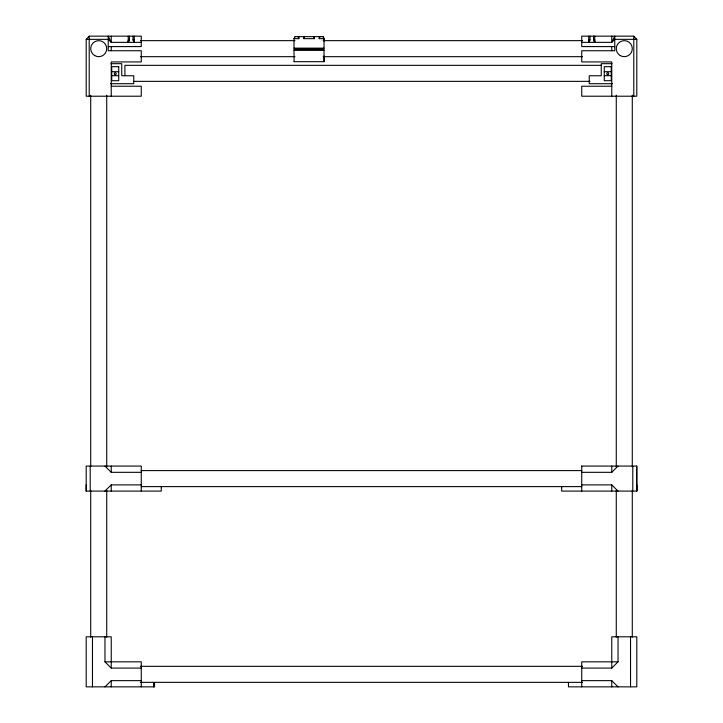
<?xml version="1.0" encoding="UTF-8"?>
<svg xmlns="http://www.w3.org/2000/svg" width="723" height="723" viewBox="0 0 723 723"><rect width="100%" height="100%" fill="white"/><g stroke="black" fill="none" stroke-linecap="round" stroke-linejoin="round"><path stroke-width="1.08" d="M161.283 486.299L161.283 491.098L86.191 491.098L86.2 484.889M129.471 36.15L129.471 39.964L128.251 42.359L128.351 39.964M589.968 39.964L588.748 42.359L588.847 39.964L589.968 39.964L589.968 36.15M129.128 39.964L128.251 42.359L128.649 39.964M589.625 39.964L588.748 42.359L589.146 39.964M314.388 36.647L314.388 38.653L303.868 38.653L304.392 36.647M295.12 36.647L293.99 38.653L293.99 48.667L324.021 48.667L324.021 38.653L319.241 38.653L320.018 36.647M111.234 86.227L141.265 86.227L141.265 96.213L86.2 96.213L86.2 39.349L89.209 36.15L141.265 36.15L141.265 46.588L108.224 46.588M581.735 472.327L611.766 472.327L618.029 466.073M581.735 668.079L611.766 668.079L618.029 661.825L618.029 636.8M104.971 686.85L111.234 680.641L141.265 680.641M104.898 491.098L111.234 484.889L141.265 484.889M611.766 86.227L581.735 86.227L581.735 96.213L636.8 96.213L636.8 39.349L633.791 36.15L581.735 36.15L581.735 46.588L614.776 46.588M294.993 36.647L323.145 36.647L324.148 38.653L324.148 40.931M293.99 38.653L298.843 38.653L298.843 36.647M86.2 39.349L108.224 39.349L111.234 42.359L141.265 42.359M636.8 39.349L614.776 39.349L611.766 42.359L581.735 42.359M128.251 39.964L129.471 39.964M133.032 39.964L134.252 39.964L134.252 42.359L133.032 39.964L133.032 36.15M593.529 36.15L593.529 39.964L594.749 39.964M140.542 40.651L294.984 40.651M323.172 40.651L582.458 40.651M293.99 48.143L324.021 48.143M293.99 50.185L324.021 50.185M140.542 56.674L294.984 56.674M323.172 56.674L582.458 56.674M293.99 61.681L324.148 61.681L324.148 56.014M111.017 63.678L121.744 63.678L121.744 75.761L133.755 75.761L133.755 83.705L110.52 83.705M611.983 63.678L601.256 63.678L601.256 75.761L589.245 75.761L589.245 83.705L612.48 83.705M601.256 65.341L124.898 65.341L124.898 75.418M111.731 71.685L118.735 71.685M604.265 71.685L611.269 71.685M111.731 75.689L118.735 75.689M604.265 75.689L611.269 75.689M133.936 81.356L589.968 81.356M581.663 466.073L636.8 466.073L636.8 491.098L561.635 491.098L561.717 486.299M141.265 470.601L581.735 470.601M104.971 466.073L111.234 472.327L141.265 472.327M581.735 484.889L611.766 484.889L618.029 491.098M141.265 486.615L581.735 486.615M104.971 636.8L104.971 661.825L141.265 661.825L141.265 686.85M618.029 661.825L581.735 661.825L581.735 686.85M140.542 666.326L582.458 666.326M104.971 661.825L111.234 668.079L141.265 668.079M581.735 680.641L611.766 680.641L618.029 686.85M140.542 682.349L582.458 682.349M593.529 39.964L594.749 42.359L594.749 36.15M323.018 36.647L324.021 38.653M297.993 36.647L298.843 38.653M593.872 39.964L594.749 42.359L594.649 39.964M313.646 36.647L314.388 38.653M133.375 39.964L134.252 42.359L134.252 36.15M594.351 39.964L594.749 42.359M133.854 39.964L134.252 42.359M636.8 484.889L636.809 491.098M636.719 466.073L636.719 491.098M633.791 36.15L633.791 96.213M632.788 466.073L632.788 491.098M632.291 95.237L632.291 466.687M632.291 490.402L632.291 637.171M630.537 636.8L630.537 686.85M616.276 95.237L616.276 466.687M616.276 490.402L616.276 637.171M611.766 36.15L611.766 42.359L614.776 36.15L614.776 50.737L581.735 50.737L581.735 61.925L611.766 61.925L611.766 96.213M611.766 46.588L611.766 50.737M611.766 466.073L611.766 472.327M611.766 484.889L611.766 491.098M611.766 668.079L611.766 636.8L636.8 636.8L636.8 686.85L568.459 686.85L568.459 682.431M611.766 680.641L611.766 686.85M588.748 36.15L588.748 42.359M581.735 466.073L581.735 491.098M324.021 61.681L324.021 49.661L293.99 49.661L294.116 61.681M319.241 36.647L319.241 38.653M303.868 36.647L303.868 38.653M154.541 682.431L154.541 686.85L86.2 686.85L86.2 636.8L111.234 636.8L111.234 668.079M153.963 682.431L153.963 686.85M153.872 682.431L153.872 686.85M141.265 491.098L141.265 466.073L86.2 466.073L86.2 491.098M128.251 36.15L128.251 42.359M111.234 36.15L111.234 42.359L108.224 36.15L108.224 50.737L141.265 50.737L141.265 61.925L111.234 61.925L111.234 96.213M111.234 46.588L111.234 50.737M111.234 466.073L111.234 472.327M111.234 484.889L111.234 491.098M111.234 680.641L111.234 686.85M106.724 95.237L106.724 466.687M106.724 490.402L106.724 637.171M92.463 636.8L92.463 686.85M90.709 95.237L90.709 466.687M90.709 490.402L90.709 637.171M90.212 466.073L90.212 491.098M89.209 36.15L89.209 96.213M118.735 66.679L111.731 66.679L111.731 80.696L118.735 80.696L118.735 66.679M611.269 66.679L604.265 66.679L604.265 80.696L611.269 80.696L611.269 66.679M114.749 74.541A0.976 0.976 0 0 0 116.213 73.692A0.976 0.976 0 0 0 114.749 72.842A0.976 0.976 0 0 0 114.749 74.541M607.275 74.541A0.976 0.976 0 0 0 608.748 73.692A0.976 0.976 0 0 0 607.275 72.842A0.976 0.976 0 0 0 607.275 74.541M620.28 55.599A8.007 8.007 0 0 0 632.291 48.667A8.007 8.007 0 0 0 620.28 41.726A8.007 8.007 0 0 0 620.28 55.599M94.713 55.599A8.007 8.007 0 0 0 106.724 48.667A8.007 8.007 0 0 0 94.713 41.726A8.007 8.007 0 0 0 94.713 55.599"/></g></svg>
